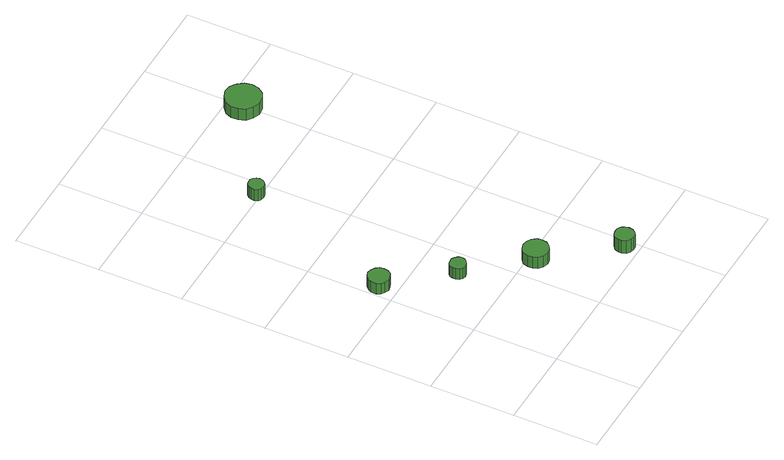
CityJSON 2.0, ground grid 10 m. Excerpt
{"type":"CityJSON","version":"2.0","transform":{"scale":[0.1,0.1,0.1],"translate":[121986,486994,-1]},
"CityObjects":{
"tree1":{"type":"SolitaryVegetationObject","attributes":{"function":"something"},"geometry":[{"type":"MultiSurface","lod":"1","boundaries":[[[0,1,2,3,4,5,6,7,8,9,10,11,12,13,14]],[[15,16,17,18,19,20,21,22,23,24,25,26,27,28,29]],[[0,29,28,1]],[[1,28,27,2]],[[2,27,26,3]],[[3,26,25,4]],[[4,25,24,5]],[[5,24,23,6]],[[6,23,22,7]],[[7,22,21,8]],[[8,21,20,9]],[[9,20,19,10]],[[10,19,18,11]],[[11,18,17,12]],[[12,17,16,13]],[[13,16,15,14]],[[14,15,29,0]]]}]},
"tree2":{"type":"SolitaryVegetationObject","attributes":{"function":"something"},"geometry":[{"type":"MultiSurface","lod":"1","boundaries":[[[30,31,32,33,34,35,36,37,38,39,40,41,42,43,44]],[[45,46,47,48,49,50,51,52,53,54,55,56,57,58,59]],[[30,59,58,31]],[[31,58,57,32]],[[32,57,56,33]],[[33,56,55,34]],[[34,55,54,35]],[[35,54,53,36]],[[36,53,52,37]],[[37,52,51,38]],[[38,51,50,39]],[[39,50,49,40]],[[40,49,48,41]],[[41,48,47,42]],[[42,47,46,43]],[[43,46,45,44]],[[44,45,59,30]]]}]},
"tree3":{"type":"SolitaryVegetationObject","attributes":{"function":"something"},"geometry":[{"type":"MultiSurface","lod":"1","boundaries":[[[60,61,62,63,64,65,66,67,68,69,70,71,72,73,74]],[[75,76,77,78,79,80,81,82,83,84,85,86,87,88,89]],[[60,89,88,61]],[[61,88,87,62]],[[62,87,86,63]],[[63,86,85,64]],[[64,85,84,65]],[[65,84,83,66]],[[66,83,82,67]],[[67,82,81,68]],[[68,81,80,69]],[[69,80,79,70]],[[70,79,78,71]],[[71,78,77,72]],[[72,77,76,73]],[[73,76,75,74]],[[74,75,89,60]]]}]},
"tree4":{"type":"SolitaryVegetationObject","attributes":{"function":"something"},"geometry":[{"type":"MultiSurface","lod":"1","boundaries":[[[90,91,92,93,94,95,96,97,98,99,100,101,102,103,104]],[[105,106,107,108,109,110,111,112,113,114,115,116,117,118,119]],[[90,119,118,91]],[[91,118,117,92]],[[92,117,116,93]],[[93,116,115,94]],[[94,115,114,95]],[[95,114,113,96]],[[96,113,112,97]],[[97,112,111,98]],[[98,111,110,99]],[[99,110,109,100]],[[100,109,108,101]],[[101,108,107,102]],[[102,107,106,103]],[[103,106,105,104]],[[104,105,119,90]]]}]},
"tree5":{"type":"SolitaryVegetationObject","attributes":{"function":"something"},"geometry":[{"type":"MultiSurface","lod":"1","boundaries":[[[120,121,122,123,124,125,126,127,128,129,130,131,132,133,134]],[[135,136,137,138,139,140,141,142,143,144,145,146,147,148,149]],[[120,149,148,121]],[[121,148,147,122]],[[122,147,146,123]],[[123,146,145,124]],[[124,145,144,125]],[[125,144,143,126]],[[126,143,142,127]],[[127,142,141,128]],[[128,141,140,129]],[[129,140,139,130]],[[130,139,138,131]],[[131,138,137,132]],[[132,137,136,133]],[[133,136,135,134]],[[134,135,149,120]]]}]},
"tree6":{"type":"SolitaryVegetationObject","attributes":{"function":"something"},"geometry":[{"type":"MultiSurface","lod":"1","boundaries":[[[150,151,152,153,154,155,156,157,158,159,160,161,162,163,164]],[[165,166,167,168,169,170,171,172,173,174,175,176,177,178,179]],[[150,179,178,151]],[[151,178,177,152]],[[152,177,176,153]],[[153,176,175,154]],[[154,175,174,155]],[[155,174,173,156]],[[156,173,172,157]],[[157,172,171,158]],[[158,171,170,159]],[[159,170,169,160]],[[160,169,168,161]],[[161,168,167,162]],[[162,167,166,163]],[[163,166,165,164]],[[164,165,179,150]]]}]}
},
"vertices":[
[27,222,24],[26,227,24],[23,231,24],[18,234,24],[13,235,24],[8,233,24],[4,229,24],[2,225,24],[2,219,24],[4,214,24],[8,211,24],[13,209,24],[18,210,24],[23,212,24],[26,217,24],[26,217,9],[23,212,9],[18,210,9],[13,209,9],[8,211,9],[4,214,9],[2,219,9],[2,225,9],[4,229,9],[8,233,9],[13,235,9],[18,234,9],[23,231,9],[26,227,9],[27,222,9],
[81,156,24],[80,160,24],[77,163,24],[74,165,24],[70,165,24],[66,164,24],[63,161,24],[62,158,24],[62,154,24],[63,150,24],[66,147,24],[70,146,24],[74,147,24],[77,149,24],[80,152,24],[80,152,9],[77,149,9],[74,147,9],[70,146,9],[66,147,9],[63,150,9],[62,154,9],[62,158,9],[63,161,9],[66,164,9],[70,165,9],[74,165,9],[77,163,9],[80,160,9],[81,156,9],
[144,92,25],[143,98,25],[139,103,25],[134,106,25],[128,107,25],[122,105,25],[117,101,25],[115,95,25],[115,89,25],[117,83,25],[122,79,25],[128,77,25],[134,78,25],[139,81,25],[143,86,25],[143,86,9],[139,81,9],[134,78,9],[128,77,9],[122,79,9],[117,83,9],[115,89,9],[115,95,9],[117,101,9],[122,105,9],[128,107,9],[134,106,9],[139,103,9],[143,98,9],[144,92,9],
[202,17,27],[201,22,27],[199,25,27],[195,28,27],[190,28,27],[186,27,27],[182,24,27],[180,19,27],[180,15,27],[182,10,27],[186,7,27],[190,6,27],[195,6,27],[199,9,27],[201,12,27],[201,12,9],[199,9,9],[195,6,9],[190,6,9],[186,7,9],[182,10,9],[180,15,9],[180,19,9],[182,24,9],[186,27,9],[190,28,9],[195,28,9],[199,25,9],[201,22,9],[202,17,9],
[92,405,24],[91,409,24],[89,412,24],[86,414,24],[82,414,24],[78,413,24],[75,410,24],[74,407,24],[74,403,24],[75,399,24],[78,397,24],[82,396,24],[86,396,24],[89,398,24],[91,401,24],[91,401,8],[89,398,8],[86,396,8],[82,396,8],[78,397,8],[75,399,8],[74,403,8],[74,407,8],[75,410,8],[78,413,8],[82,414,8],[86,414,8],[89,412,8],[91,409,8],[92,405,8],
[220,481,24],[218,489,24],[213,496,24],[206,501,24],[197,502,24],[189,499,24],[182,493,24],[179,485,24],[179,477,24],[182,469,24],[189,463,24],[197,460,24],[206,461,24],[213,465,24],[218,472,24],[218,472,8],[213,465,8],[206,461,8],[197,460,8],[189,463,8],[182,469,8],[179,477,8],[179,485,8],[182,493,8],[189,499,8],[197,502,8],[206,501,8],[213,496,8],[218,489,8],[220,481,8]
]}
